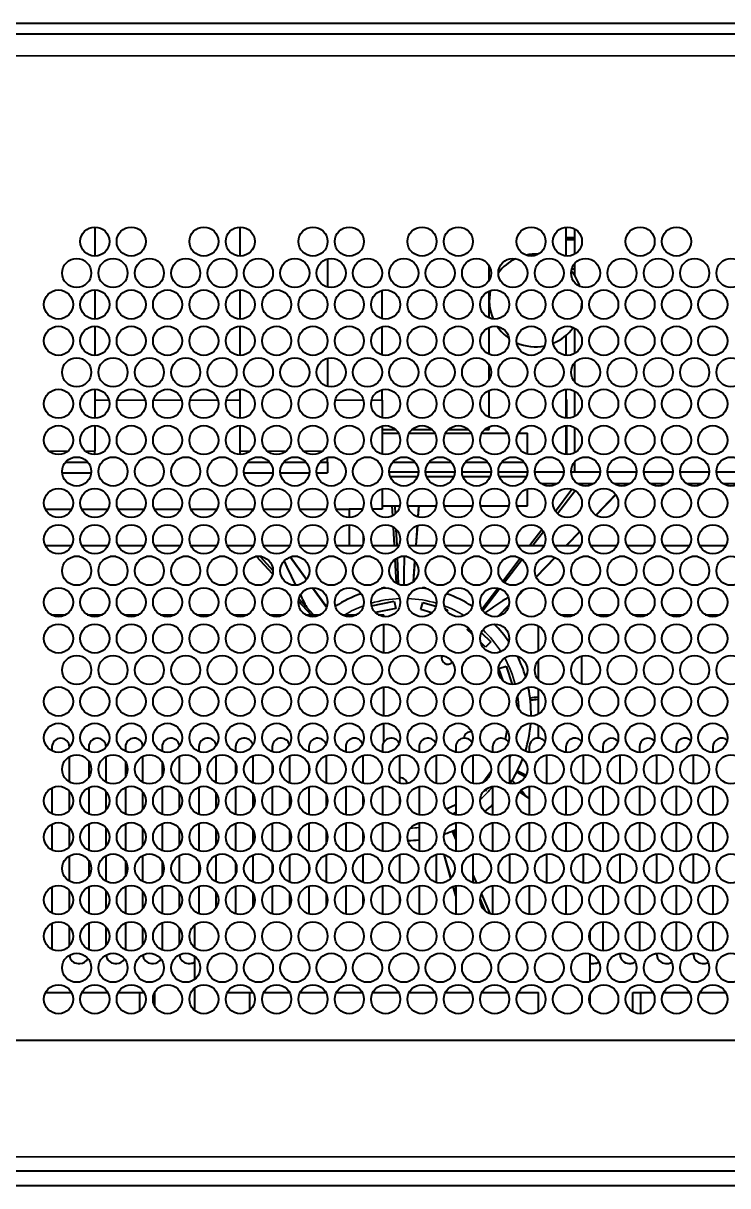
# Model space of a CAD drawing. Header units: millimetres. Extents: x 0 to 2100, y 0 to 1485.
# Drawn here: x 1730.5 to 1827.4, y 412.4 to 572.4 of the extents above; entities that cross this region are included whole.
import ezdxf

# ---------------------------------------------------------------- set-up
doc = ezdxf.new("R2010")
doc.units = ezdxf.units.MM
doc.header["$LTSCALE"] = 5
doc.layers.add('가시적인 것(ISO)', color=3, linetype='Continuous', lineweight=40)
doc.layers.add('가시적인 좁은 것(ISO)', color=3, linetype='Continuous', lineweight=35)

msp = doc.modelspace()

# ---------------------------------------------------------------- linework, layer by layer
at = {"layer": '가시적인 것(ISO)'}
for p, q in [((1520.562, 572.396), (1905.062, 572.396)), ((1905.062, 570.896), (1520.562, 570.896)), ((1740.312, 544.346), (1740.312, 540.346)), ((1760.312, 540.346), (1760.312, 544.346)), ((1805.153, 540.352), (1805.153, 544.339)), ((1806.332, 540.625), (1806.332, 544.066)), ((1805.153, 542.896), (1806.332, 542.896)), ((1806.332, 542.596), (1805.153, 542.596)), ((1772.312, 542.363), (1772.312, 542.329)), ((1772.312, 539.952), (1772.312, 536.079)), ((1806.332, 537.642), (1806.332, 539.361)), ((1794.562, 537.048), (1794.562, 538.984)), ((1805.898, 538.596), (1806.332, 538.596)), ((1740.312, 535.686), (1740.312, 531.686)), ((1760.312, 531.686), (1760.312, 535.686)), ((1779.812, 531.749), (1779.812, 535.622)), ((1794.562, 534.246), (1794.562, 535.54)), ((1772.312, 533.703), (1772.312, 533.669)), ((1794.562, 531.832), (1794.562, 534.246)), ((1740.312, 530.686), (1740.312, 526.686)), ((1760.312, 526.686), (1760.312, 530.686)), ((1779.812, 526.749), (1779.812, 530.622)), ((1794.562, 526.832), (1794.562, 530.54)), ((1806.332, 526.965), (1806.332, 530.406)), ((1772.312, 528.703), (1772.312, 528.669)), ((1805.153, 526.692), (1805.153, 529.463)), ((1772.312, 526.292), (1772.312, 522.419)), ((1794.562, 523.388), (1794.562, 525.324)), ((1806.332, 523.011), (1806.332, 525.701)), ((1740.312, 522.026), (1740.312, 518.026)), ((1760.312, 518.026), (1760.312, 522.026)), ((1779.812, 520.496), (1779.812, 521.962)), ((1794.562, 518.172), (1794.562, 521.88)), ((1805.153, 518.032), (1805.153, 522.019)), ((1806.332, 518.305), (1806.332, 521.746)), ((1772.312, 520.043), (1772.312, 520.009)), ((1779.812, 520.496), (1779.812, 518.089)), ((1805.153, 520.596), (1805.247, 520.596)), ((1805.247, 518.027), (1805.247, 520.596)), ((1740.312, 517.026), (1740.312, 513.496)), ((1760.312, 513.496), (1760.312, 517.026)), ((1779.812, 516.962), (1779.812, 513.089)), ((1794.562, 516.496), (1794.562, 516.88)), ((1805.153, 513.032), (1805.153, 517.019)), ((1805.247, 513.027), (1805.247, 517.025)), ((1779.812, 516.496), (1781.668, 516.496)), ((1779.812, 515.996), (1782.061, 515.996)), ((1783.563, 515.996), (1787.061, 515.996)), ((1783.956, 516.496), (1786.668, 516.496)), ((1788.563, 515.996), (1792.061, 515.996)), ((1788.956, 516.496), (1791.668, 516.496)), ((1793.563, 515.996), (1797.061, 515.996)), ((1793.956, 516.496), (1794.562, 516.496)), ((1798.563, 515.996), (1799.812, 515.996)), ((1799.812, 513.089), (1799.812, 515.996)), ((1806.332, 513.305), (1806.332, 516.746)), ((1772.312, 515.043), (1772.312, 515.009)), ((1740.312, 513.026), (1740.312, 513.496)), ((1760.312, 513.026), (1760.312, 513.496)), ((1772.312, 511.996), (1772.312, 512.632)), ((1806.332, 510.606), (1806.332, 512.041)), ((1735.822, 510.496), (1739.802, 510.496)), ((1736.293, 511.996), (1739.332, 511.996)), ((1760.822, 510.496), (1764.802, 510.496)), ((1761.292, 511.996), (1764.332, 511.996)), ((1765.822, 510.496), (1769.802, 510.496)), ((1766.293, 511.996), (1769.332, 511.996)), ((1770.822, 510.496), (1772.312, 510.496)), ((1771.292, 511.996), (1772.312, 511.996)), ((1772.312, 511.996), (1772.312, 510.496)), ((1784.81, 510.596), (1780.815, 510.596)), ((1781.293, 511.996), (1784.332, 511.996)), ((1789.81, 510.596), (1785.815, 510.596)), ((1786.292, 511.996), (1789.332, 511.996)), ((1791.275, 510.606), (1790.814, 510.606)), ((1794.81, 510.596), (1790.815, 510.596)), ((1791.275, 510.596), (1791.275, 510.606)), ((1791.292, 511.996), (1794.332, 511.996)), ((1791.464, 510.596), (1791.464, 510.606)), ((1792.395, 510.596), (1792.395, 510.606)), ((1792.708, 510.596), (1792.708, 510.606)), ((1793.233, 510.606), (1793.058, 510.606)), ((1793.058, 510.596), (1793.058, 510.606)), ((1793.233, 510.596), (1793.233, 510.606)), ((1793.683, 510.606), (1793.233, 510.606)), ((1793.683, 510.596), (1793.683, 510.606)), ((1793.709, 510.596), (1793.709, 510.606)), ((1794.81, 510.606), (1794.622, 510.606)), ((1794.622, 510.596), (1794.622, 510.606)), ((1799.81, 510.596), (1795.815, 510.596)), ((1796.278, 510.596), (1796.278, 510.606)), ((1796.307, 510.606), (1796.278, 510.606)), ((1796.293, 511.996), (1799.332, 511.996)), ((1796.668, 510.606), (1796.469, 510.606)), ((1796.469, 510.596), (1796.469, 510.606)), ((1796.849, 510.606), (1796.668, 510.606)), ((1796.668, 510.596), (1796.668, 510.606)), ((1796.849, 510.596), (1796.849, 510.606)), ((1797.393, 510.596), (1797.393, 510.606)), ((1797.864, 510.606), (1797.665, 510.606)), ((1797.665, 510.596), (1797.665, 510.606)), ((1797.864, 510.596), (1797.864, 510.606)), ((1798.121, 510.596), (1798.121, 510.606)), ((1799.052, 510.596), (1799.052, 510.606)), ((1799.364, 510.606), (1799.052, 510.606)), ((1799.364, 510.596), (1799.364, 510.606)), ((1799.81, 510.606), (1799.715, 510.606)), ((1799.715, 510.596), (1799.715, 510.606)), ((1801.722, 510.606), (1800.814, 510.606)), ((1804.81, 510.596), (1800.815, 510.596)), ((1801.722, 510.596), (1801.722, 510.606)), ((1801.782, 510.596), (1801.782, 510.606)), ((1802.729, 510.596), (1802.729, 510.606)), ((1803.144, 510.606), (1802.955, 510.606)), ((1802.955, 510.596), (1802.955, 510.606)), ((1803.378, 510.606), (1803.144, 510.606)), ((1803.144, 510.596), (1803.144, 510.606)), ((1803.887, 510.606), (1803.378, 510.606)), ((1803.378, 510.596), (1803.378, 510.606)), ((1804.136, 510.606), (1803.887, 510.606)), ((1803.887, 510.596), (1803.887, 510.606)), ((1804.136, 510.596), (1804.136, 510.606)), ((1804.544, 510.606), (1804.165, 510.606)), ((1804.165, 510.596), (1804.165, 510.606)), ((1804.739, 510.606), (1804.544, 510.606)), ((1804.544, 510.596), (1804.544, 510.606)), ((1804.81, 510.606), (1804.739, 510.606)), ((1804.739, 510.596), (1804.739, 510.606)), ((1806.1, 510.606), (1805.814, 510.606)), ((1809.81, 510.596), (1805.815, 510.596)), ((1806.349, 510.606), (1806.1, 510.606)), ((1806.1, 510.596), (1806.1, 510.606)), ((1806.507, 510.606), (1806.349, 510.606)), ((1806.349, 510.596), (1806.349, 510.606)), ((1806.696, 510.606), (1806.507, 510.606)), ((1806.507, 510.596), (1806.507, 510.606)), ((1807.063, 510.606), (1806.696, 510.606)), ((1806.696, 510.596), (1806.696, 510.606)), ((1807.598, 510.596), (1807.598, 510.606)), ((1808.724, 510.606), (1807.831, 510.606)), ((1807.831, 510.596), (1807.831, 510.606)), ((1808.724, 510.596), (1808.724, 510.606)), ((1808.878, 510.596), (1808.878, 510.606)), ((1809.809, 510.596), (1809.809, 510.606)), ((1810.909, 510.606), (1810.814, 510.606)), ((1814.81, 510.596), (1810.815, 510.596)), ((1811.024, 510.606), (1810.909, 510.606)), ((1810.909, 510.596), (1810.909, 510.606)), ((1811.219, 510.606), (1811.024, 510.606)), ((1811.024, 510.596), (1811.024, 510.606)), ((1811.231, 510.606), (1811.219, 510.606)), ((1811.219, 510.596), (1811.219, 510.606)), ((1811.231, 510.596), (1811.231, 510.606)), ((1811.757, 510.606), (1811.581, 510.606)), ((1811.581, 510.596), (1811.581, 510.606)), ((1811.757, 510.596), (1811.757, 510.606)), ((1811.765, 510.606), (1811.757, 510.606)), ((1812.207, 510.606), (1811.765, 510.606)), ((1811.765, 510.596), (1811.765, 510.606)), ((1812.207, 510.596), (1812.207, 510.606)), ((1812.233, 510.596), (1812.233, 510.606)), ((1813.281, 510.606), (1813.145, 510.606)), ((1813.145, 510.596), (1813.145, 510.606)), ((1813.281, 510.596), (1813.281, 510.606)), ((1814.238, 510.606), (1813.293, 510.606)), ((1813.293, 510.596), (1813.293, 510.606)), ((1813.293, 510.596), (1813.293, 510.606)), ((1814.544, 510.606), (1814.238, 510.606)), ((1814.238, 510.596), (1814.238, 510.606)), ((1814.738, 510.606), (1814.544, 510.606)), ((1814.544, 510.596), (1814.544, 510.606)), ((1814.738, 510.596), (1814.738, 510.606)), ((1819.81, 510.596), (1815.815, 510.596)), ((1816.146, 510.596), (1816.146, 510.606)), ((1816.39, 510.596), (1816.39, 510.606)), ((1817.514, 510.596), (1817.514, 510.606)), ((1818.192, 510.606), (1817.722, 510.606)), ((1817.722, 510.596), (1817.722, 510.606)), ((1818.381, 510.606), (1818.192, 510.606)), ((1818.192, 510.596), (1818.192, 510.606)), ((1818.854, 510.606), (1818.381, 510.606)), ((1818.381, 510.596), (1818.381, 510.606)), ((1818.854, 510.596), (1818.854, 510.606)), ((1819.81, 510.606), (1818.864, 510.606)), ((1818.864, 510.596), (1818.864, 510.606)), ((1824.81, 510.596), (1820.815, 510.596)), ((1821.366, 510.596), (1821.366, 510.606)), ((1821.644, 510.606), (1821.444, 510.606)), ((1821.444, 510.596), (1821.444, 510.606)), ((1821.801, 510.606), (1821.644, 510.606)), ((1821.644, 510.596), (1821.644, 510.606)), ((1822.4, 510.606), (1821.801, 510.606)), ((1821.801, 510.596), (1821.801, 510.606)), ((1822.565, 510.606), (1822.4, 510.606)), ((1822.4, 510.596), (1822.4, 510.606)), ((1822.781, 510.606), (1822.565, 510.606)), ((1822.565, 510.596), (1822.565, 510.606)), ((1822.781, 510.596), (1822.781, 510.606)), ((1823.121, 510.606), (1822.931, 510.606)), ((1822.931, 510.596), (1822.931, 510.606)), ((1823.488, 510.606), (1823.121, 510.606)), ((1823.121, 510.596), (1823.121, 510.606)), ((1824.022, 510.596), (1824.022, 510.606)), ((1824.308, 510.606), (1824.107, 510.606)), ((1824.107, 510.596), (1824.107, 510.606)), ((1824.465, 510.606), (1824.308, 510.606)), ((1824.308, 510.596), (1824.308, 510.606)), ((1824.81, 510.606), (1824.465, 510.606)), ((1824.465, 510.596), (1824.465, 510.606)), ((1829.81, 510.596), (1825.815, 510.596)), ((1826.804, 510.596), (1826.804, 510.606)), ((1827.259, 510.606), (1827.069, 510.606)), ((1827.069, 510.596), (1827.069, 510.606)), ((1827.259, 510.596), (1827.259, 510.606)), ((1780.939, 509.996), (1784.686, 509.996)), ((1785.939, 509.996), (1789.686, 509.996)), ((1790.939, 509.996), (1794.686, 509.996)), ((1795.939, 509.996), (1799.686, 509.996)), ((1803.866, 508.996), (1801.759, 508.996)), ((1808.866, 508.996), (1806.759, 508.996)), ((1807.11, 508.996), (1807.009, 508.864)), ((1813.866, 508.996), (1811.759, 508.996)), ((1813.36, 508.996), (1813.089, 508.715)), ((1813.443, 508.996), (1813.187, 508.731)), ((1818.866, 508.996), (1816.759, 508.996)), ((1823.866, 508.996), (1821.759, 508.996)), ((1828.866, 508.996), (1826.759, 508.996)), ((1779.812, 508.302), (1779.812, 505.496)), ((1799.812, 505.996), (1799.812, 508.302)), ((1803.652, 505.251), (1805.913, 508.273)), ((1806.386, 508.053), (1803.957, 504.895)), ((1811.941, 507.527), (1809.207, 504.699)), ((1811.974, 507.479), (1809.251, 504.671)), ((1779.812, 505.996), (1782.278, 505.996)), ((1781.291, 504.621), (1781.214, 505.996)), ((1781.592, 505.996), (1781.64, 504.87)), ((1783.347, 505.996), (1787.278, 505.996)), ((1784.827, 505.996), (1784.719, 504.456)), ((1784.866, 505.996), (1784.755, 504.445)), ((1788.347, 505.996), (1792.278, 505.996)), ((1793.347, 505.996), (1797.278, 505.996)), ((1798.347, 505.996), (1799.812, 505.996)), ((1733.511, 505.496), (1737.113, 505.496)), ((1738.511, 505.496), (1742.113, 505.496)), ((1743.511, 505.496), (1747.113, 505.496)), ((1748.511, 505.496), (1752.113, 505.496)), ((1753.511, 505.496), (1757.113, 505.496)), ((1758.511, 505.496), (1762.113, 505.496)), ((1763.511, 505.496), (1767.113, 505.496)), ((1768.511, 505.496), (1772.113, 505.496)), ((1773.511, 505.496), (1775.312, 505.496)), ((1777.113, 505.496), (1775.312, 505.496)), ((1775.312, 505.496), (1775.312, 504.366)), ((1779.812, 505.496), (1778.511, 505.496)), ((1775.312, 503.366), (1775.312, 500.496)), ((1781.521, 500.496), (1781.378, 503.058)), ((1781.73, 502.777), (1781.827, 500.496)), ((1784.634, 503.247), (1784.44, 500.496)), ((1784.67, 503.26), (1784.471, 500.496)), ((1800.094, 500.496), (1801.77, 502.735)), ((1807.009, 502.425), (1805.143, 500.496)), ((1777.262, 500.922), (1777.262, 501.81)), ((1802.03, 502.389), (1800.574, 500.496)), ((1807.034, 502.383), (1805.204, 500.496)), ((1733.511, 500.496), (1737.113, 500.496)), ((1738.511, 500.496), (1742.113, 500.496)), ((1743.511, 500.496), (1747.113, 500.496)), ((1748.511, 500.496), (1752.113, 500.496)), ((1753.511, 500.496), (1757.113, 500.496)), ((1758.511, 500.496), (1762.113, 500.496)), ((1763.511, 500.496), (1767.113, 500.496)), ((1768.511, 500.496), (1772.113, 500.496)), ((1773.511, 500.496), (1777.113, 500.496)), ((1778.511, 500.496), (1782.113, 500.496)), ((1783.511, 500.496), (1787.113, 500.496)), ((1788.511, 500.496), (1792.113, 500.496)), ((1793.511, 500.496), (1797.113, 500.496)), ((1798.511, 500.496), (1802.113, 500.496)), ((1803.511, 500.496), (1807.113, 500.496)), ((1808.511, 500.496), (1812.113, 500.496)), ((1813.511, 500.496), (1817.113, 500.496)), ((1818.511, 500.496), (1822.113, 500.496)), ((1823.511, 500.496), (1827.113, 500.496)), ((1738.21, 498.996), (1737.414, 498.996)), ((1743.21, 498.996), (1742.414, 498.996)), ((1748.21, 498.996), (1747.414, 498.996)), ((1753.21, 498.996), (1752.414, 498.996)), ((1758.21, 498.996), (1757.414, 498.996)), ((1763.21, 498.996), (1762.414, 498.996)), ((1764.767, 496.613), (1762.529, 498.996)), ((1763.059, 498.996), (1764.812, 497.08)), ((1767.181, 498.934), (1769.421, 495.847)), ((1767.218, 498.945), (1769.44, 495.874)), ((1768.21, 498.996), (1767.414, 498.996)), ((1773.21, 498.996), (1772.414, 498.996)), ((1778.21, 498.996), (1777.414, 498.996)), ((1781.811, 495.304), (1781.625, 498.645)), ((1781.899, 498.815), (1782.053, 495.185)), ((1783.21, 498.996), (1782.414, 498.996)), ((1784.291, 498.382), (1784.087, 495.495)), ((1784.317, 498.353), (1784.114, 495.517)), ((1788.21, 498.996), (1787.414, 498.996)), ((1793.21, 498.996), (1792.414, 498.996)), ((1796.427, 495.594), (1798.805, 498.772)), ((1799.094, 498.571), (1796.658, 495.402)), ((1798.21, 498.996), (1797.414, 498.996)), ((1803.583, 498.881), (1800.994, 496.203)), ((1803.622, 498.864), (1801.01, 496.169)), ((1803.21, 498.996), (1802.414, 498.996)), ((1808.21, 498.996), (1807.414, 498.996)), ((1813.21, 498.996), (1812.414, 498.996)), ((1818.21, 498.996), (1817.414, 498.996)), ((1823.21, 498.996), (1822.414, 498.996)), ((1770.25, 494.705), (1772.194, 492.027)), ((1770.286, 494.705), (1772.204, 492.055)), ((1793.554, 491.753), (1795.729, 494.662)), ((1796.022, 494.575), (1793.688, 491.539)), ((1799.355, 494.462), (1798.527, 493.608)), ((1799.252, 494.401), (1798.582, 493.708)), ((1770.041, 490.996), (1768.316, 492.833)), ((1768.371, 493.187), (1770.375, 490.996)), ((1778.376, 492.206), (1781.484, 492.836)), ((1781.484, 492.836), (1781.687, 491.837)), ((1781.687, 491.837), (1778.915, 491.275)), ((1785.137, 491.693), (1785.422, 492.671)), ((1786.678, 491.244), (1785.137, 491.693)), ((1785.422, 492.671), (1787.232, 492.144)), ((1788.55, 491.761), (1788.812, 491.684)), ((1788.812, 491.684), (1788.747, 491.461)), ((1797.283, 492.365), (1795.72, 490.748)), ((1797.274, 492.315), (1795.764, 490.757)), ((1734.275, 490.996), (1736.35, 490.996)), ((1739.275, 490.996), (1741.35, 490.996)), ((1744.275, 490.996), (1746.349, 490.996)), ((1749.275, 490.996), (1751.35, 490.996)), ((1754.275, 490.996), (1756.35, 490.996)), ((1759.275, 490.996), (1761.349, 490.996)), ((1764.275, 490.996), (1766.35, 490.996)), ((1769.275, 490.996), (1771.35, 490.996)), ((1774.275, 490.996), (1776.349, 490.996)), ((1779.275, 490.996), (1780.062, 490.996)), ((1780.062, 490.721), (1780.062, 490.996)), ((1780.062, 485.721), (1780.062, 489.69)), ((1801.312, 490.996), (1801.35, 490.996)), ((1801.312, 490.974), (1801.312, 490.996)), ((1804.275, 490.996), (1806.349, 490.996)), ((1809.275, 490.996), (1811.35, 490.996)), ((1814.275, 490.996), (1816.35, 490.996)), ((1819.275, 490.996), (1821.349, 490.996)), ((1824.275, 490.996), (1826.35, 490.996)), ((1791.515, 488.975), (1791.689, 489.156)), ((1792.224, 488.291), (1791.515, 488.975)), ((1793.477, 488.5), (1794.765, 487.26)), ((1801.312, 485.974), (1801.312, 489.438)), ((1794.058, 486.526), (1793.384, 487.174)), ((1794.765, 487.26), (1794.058, 486.526)), ((1807.312, 481.439), (1807.312, 485.312)), ((1795.899, 483.604), (1796.866, 483.926)), ((1796.467, 481.896), (1795.899, 483.604)), ((1796.866, 483.926), (1797.713, 481.378)), ((1801.312, 482.053), (1801.312, 484.699)), ((1780.062, 477.061), (1780.062, 481.03)), ((1801.312, 477.314), (1801.312, 480.778)), ((1801.312, 479.33), (1800.217, 479.216)), ((1801.312, 479.305), (1800.22, 479.192)), ((1780.062, 473.458), (1780.062, 476.03)), ((1801.312, 473.995), (1801.312, 475.778)), ((1796.799, 473.843), (1797.006, 475.109)), ((1734.413, 472.796), (1734.413, 472.259)), ((1736.813, 472.723), (1736.813, 472.796)), ((1739.463, 472.796), (1739.463, 472.235)), ((1741.863, 472.782), (1741.863, 472.796)), ((1744.513, 472.796), (1744.513, 472.212)), ((1749.563, 472.796), (1749.563, 472.191)), ((1754.613, 472.796), (1754.613, 472.172)), ((1759.663, 472.796), (1759.663, 472.154)), ((1764.713, 472.796), (1764.713, 472.138)), ((1769.763, 472.796), (1769.763, 472.123)), ((1774.813, 472.796), (1774.813, 472.109)), ((1779.863, 472.796), (1779.863, 472.097)), ((1784.913, 472.796), (1784.913, 472.086)), ((1789.963, 472.796), (1789.963, 472.076)), ((1795.013, 472.796), (1795.013, 472.068)), ((1800.063, 472.796), (1800.063, 472.061)), ((1805.113, 472.796), (1805.113, 472.056)), ((1810.163, 472.796), (1810.163, 472.051)), ((1815.213, 472.796), (1815.213, 472.048)), ((1820.263, 472.796), (1820.263, 472.046)), ((1825.313, 472.796), (1825.313, 472.046)), ((1736.813, 467.983), (1736.813, 471.448)), ((1739.463, 470.846), (1739.463, 468.586)), ((1741.863, 467.955), (1741.863, 471.476)), ((1744.513, 470.769), (1744.513, 468.663)), ((1746.913, 467.929), (1746.913, 471.502)), ((1749.563, 470.683), (1749.563, 468.748)), ((1751.963, 467.905), (1751.963, 471.526)), ((1754.613, 470.587), (1754.613, 468.844)), ((1757.013, 467.882), (1757.013, 471.549)), ((1759.663, 470.475), (1759.663, 468.957)), ((1762.063, 467.861), (1762.063, 471.57)), ((1767.113, 467.842), (1767.113, 471.589)), ((1772.163, 467.824), (1772.163, 471.607)), ((1777.213, 467.808), (1777.213, 471.624)), ((1782.263, 467.793), (1782.263, 471.639)), ((1787.313, 467.779), (1787.313, 471.652)), ((1792.363, 467.767), (1792.363, 471.664)), ((1797.413, 467.756), (1797.413, 471.675)), ((1802.463, 467.746), (1802.463, 471.685)), ((1807.513, 467.738), (1807.513, 471.693)), ((1812.563, 467.731), (1812.563, 471.7)), ((1817.613, 467.726), (1817.613, 471.706)), ((1822.663, 467.721), (1822.663, 471.71)), ((1764.713, 470.338), (1764.713, 469.093)), ((1769.763, 470.159), (1769.763, 469.272)), ((1793.663, 467.906), (1794.786, 469.396)), ((1799.521, 468.676), (1798.327, 469.299)), ((1798.432, 469.505), (1799.637, 468.896)), ((1744.513, 467.219), (1744.513, 463.552)), ((1749.563, 467.24), (1749.563, 463.531)), ((1754.613, 467.259), (1754.613, 463.512)), ((1759.663, 467.277), (1759.663, 463.494)), ((1764.713, 467.294), (1764.713, 463.478)), ((1769.763, 467.309), (1769.763, 463.463)), ((1774.813, 467.322), (1774.813, 463.449)), ((1779.863, 467.334), (1779.863, 463.437)), ((1784.913, 467.345), (1784.913, 463.426)), ((1789.963, 467.355), (1789.963, 463.416)), ((1795.013, 467.363), (1795.013, 463.408)), ((1800.063, 467.37), (1800.063, 463.401)), ((1805.113, 467.376), (1805.113, 463.396)), ((1810.163, 467.38), (1810.163, 463.391)), ((1815.213, 467.383), (1815.213, 463.388)), ((1820.263, 467.385), (1820.263, 463.386)), ((1825.313, 467.386), (1825.313, 463.386)), ((1734.413, 467.172), (1734.413, 463.599)), ((1736.813, 464.063), (1736.813, 466.708)), ((1739.463, 467.196), (1739.463, 463.575)), ((1741.863, 464.122), (1741.863, 466.649)), ((1746.913, 464.186), (1746.913, 466.585)), ((1751.963, 464.256), (1751.963, 466.515)), ((1757.013, 464.333), (1757.013, 466.439)), ((1762.063, 464.418), (1762.063, 466.353)), ((1767.113, 464.515), (1767.113, 466.257)), ((1772.163, 464.626), (1772.163, 466.145)), ((1777.213, 464.763), (1777.213, 466.009)), ((1782.263, 464.943), (1782.263, 465.829)), ((1794.045, 466.719), (1793.915, 466.817)), ((1794.369, 467.149), (1794.045, 466.719)), ((1800.063, 465.713), (1798.733, 466.613)), ((1800.063, 465.747), (1798.749, 466.634)), ((1788.661, 464.258), (1789.963, 464.873)), ((1789.963, 463.746), (1789.534, 463.543)), ((1734.413, 462.172), (1734.413, 458.599)), ((1736.813, 459.063), (1736.813, 461.708)), ((1739.463, 462.196), (1739.463, 458.575)), ((1741.863, 459.122), (1741.863, 461.649)), ((1744.513, 462.219), (1744.513, 458.552)), ((1746.913, 459.186), (1746.913, 461.585)), ((1749.563, 462.24), (1749.563, 458.531)), ((1751.963, 459.256), (1751.963, 461.515)), ((1754.613, 462.259), (1754.613, 458.512)), ((1757.013, 459.333), (1757.013, 461.439)), ((1759.663, 462.277), (1759.663, 458.494)), ((1762.063, 459.418), (1762.063, 461.353)), ((1764.713, 462.294), (1764.713, 458.478)), ((1767.113, 459.515), (1767.113, 461.257)), ((1769.763, 462.309), (1769.763, 458.463)), ((1772.163, 459.626), (1772.163, 461.145)), ((1774.813, 462.322), (1774.813, 458.449)), ((1777.213, 459.763), (1777.213, 461.009)), ((1779.863, 462.334), (1779.863, 458.437)), ((1782.263, 459.943), (1782.263, 460.829)), ((1784.913, 462.345), (1784.913, 458.426)), ((1789.963, 460.084), (1789.493, 461.221)), ((1789.706, 461.311), (1789.963, 460.712)), ((1789.963, 462.355), (1789.963, 458.416)), ((1795.013, 462.363), (1795.013, 458.408)), ((1800.063, 462.37), (1800.063, 458.401)), ((1805.113, 462.376), (1805.113, 458.396)), ((1810.163, 462.38), (1810.163, 458.391)), ((1815.213, 462.383), (1815.213, 458.388)), ((1820.263, 462.385), (1820.263, 458.386)), ((1825.313, 462.386), (1825.313, 458.386)), ((1736.813, 454.323), (1736.813, 457.788)), ((1741.863, 454.295), (1741.863, 457.816)), ((1746.913, 454.269), (1746.913, 457.842)), ((1751.963, 454.245), (1751.963, 457.866)), ((1757.013, 454.222), (1757.013, 457.889)), ((1762.063, 454.201), (1762.063, 457.91)), ((1767.113, 454.182), (1767.113, 457.929)), ((1772.163, 454.164), (1772.163, 457.947)), ((1777.213, 454.148), (1777.213, 457.964)), ((1782.263, 454.133), (1782.263, 457.979)), ((1787.313, 454.119), (1787.313, 457.992)), ((1789.276, 454.693), (1788.339, 457.985)), ((1789.301, 454.72), (1788.37, 457.976)), ((1792.363, 454.107), (1792.363, 458.004)), ((1797.413, 454.096), (1797.413, 458.015)), ((1802.463, 454.086), (1802.463, 458.025)), ((1807.513, 454.078), (1807.513, 458.033)), ((1812.563, 454.071), (1812.563, 458.04)), ((1817.613, 454.066), (1817.613, 458.046)), ((1822.663, 454.061), (1822.663, 458.05)), ((1739.463, 457.186), (1739.463, 454.926)), ((1744.513, 457.109), (1744.513, 455.003)), ((1749.563, 457.023), (1749.563, 455.088)), ((1754.613, 456.927), (1754.613, 455.184)), ((1759.663, 456.815), (1759.663, 455.297)), ((1764.713, 456.678), (1764.713, 455.433)), ((1769.763, 456.499), (1769.763, 455.612)), ((1792.363, 455.112), (1792.815, 454.056)), ((1734.413, 453.512), (1734.413, 449.939)), ((1736.813, 450.403), (1736.813, 453.048)), ((1739.463, 453.536), (1739.463, 449.915)), ((1741.863, 450.462), (1741.863, 452.989)), ((1744.513, 453.559), (1744.513, 449.892)), ((1746.913, 450.526), (1746.913, 452.925)), ((1749.563, 453.58), (1749.563, 449.871)), ((1751.963, 450.596), (1751.963, 452.855)), ((1754.613, 453.599), (1754.613, 449.852)), ((1759.663, 453.617), (1759.663, 449.834)), ((1764.713, 453.634), (1764.713, 449.818)), ((1769.763, 453.649), (1769.763, 449.803)), ((1774.813, 453.662), (1774.813, 449.789)), ((1779.863, 453.674), (1779.863, 449.777)), ((1784.913, 453.685), (1784.913, 449.766)), ((1789.963, 452.281), (1789.59, 453.591)), ((1789.963, 452.409), (1789.621, 453.602)), ((1789.963, 453.695), (1789.963, 449.756)), ((1792.438, 454.091), (1792.363, 454.273)), ((1795.013, 453.703), (1795.013, 449.748)), ((1800.063, 453.71), (1800.063, 449.741)), ((1805.113, 453.716), (1805.113, 449.736)), ((1810.163, 453.72), (1810.163, 449.731)), ((1815.213, 453.723), (1815.213, 449.728)), ((1820.263, 453.725), (1820.263, 449.726)), ((1825.313, 453.726), (1825.313, 449.726)), ((1757.013, 450.673), (1757.013, 452.779)), ((1762.063, 450.758), (1762.063, 452.693)), ((1767.113, 450.855), (1767.113, 452.597)), ((1772.163, 450.966), (1772.163, 452.485)), ((1777.213, 451.103), (1777.213, 452.349)), ((1782.263, 451.283), (1782.263, 452.169)), ((1794.059, 450.167), (1793.324, 451.945)), ((1793.475, 452.516), (1794.618, 449.85)), ((1734.413, 448.512), (1734.413, 444.939)), ((1736.813, 445.403), (1736.813, 448.048)), ((1739.463, 448.536), (1739.463, 444.915)), ((1744.513, 448.559), (1744.513, 444.892)), ((1749.563, 448.58), (1749.563, 444.871)), ((1754.072, 445.157), (1754.072, 448.294)), ((1810.163, 448.72), (1810.163, 444.731)), ((1815.213, 448.723), (1815.213, 444.728)), ((1820.263, 448.725), (1820.263, 444.726)), ((1825.313, 448.726), (1825.313, 444.726)), ((1741.863, 445.462), (1741.863, 447.989)), ((1746.913, 445.526), (1746.913, 447.925)), ((1751.963, 445.596), (1751.963, 447.855)), ((1808.425, 446.065), (1808.425, 447.386)), ((1751.963, 444.196), (1751.963, 444.206)), ((1754.072, 440.842), (1754.072, 443.95)), ((1808.425, 440.492), (1808.425, 444.3)), ((1812.563, 444.196), (1812.563, 444.38)), ((1817.613, 444.196), (1817.613, 444.386)), ((1822.663, 444.196), (1822.663, 444.39)), ((1738.013, 442.996), (1738.263, 442.996)), ((1743.063, 442.996), (1743.313, 442.996)), ((1748.113, 442.996), (1748.363, 442.996)), ((1753.163, 442.996), (1753.413, 442.996)), ((1808.713, 442.996), (1808.963, 442.996)), ((1813.763, 442.996), (1814.013, 442.996)), ((1818.813, 442.996), (1819.063, 442.996)), ((1823.863, 442.996), (1824.113, 442.996)), ((1733.542, 438.996), (1737.083, 438.996)), ((1738.542, 438.996), (1742.083, 438.996)), ((1743.542, 438.996), (1746.497, 438.996)), ((1746.497, 438.996), (1747.083, 438.996)), ((1746.497, 436.454), (1746.497, 438.996)), ((1748.542, 438.996), (1748.562, 438.996)), ((1748.562, 437.098), (1748.562, 438.996)), ((1754.072, 436.497), (1754.072, 439.634)), ((1758.542, 438.996), (1761.628, 438.996)), ((1761.628, 436.559), (1761.628, 438.996)), ((1761.628, 438.996), (1762.083, 438.996)), ((1763.542, 438.996), (1767.083, 438.996)), ((1768.542, 438.996), (1772.083, 438.996)), ((1773.542, 438.996), (1777.083, 438.996)), ((1778.542, 438.996), (1782.083, 438.996)), ((1783.542, 438.996), (1787.083, 438.996)), ((1788.542, 438.996), (1792.083, 438.996)), ((1793.542, 438.996), (1797.083, 438.996)), ((1798.542, 438.996), (1801.344, 438.996)), ((1801.344, 436.352), (1801.344, 438.996)), ((1808.425, 437.405), (1808.425, 438.726)), ((1814.313, 438.996), (1815.413, 438.996)), ((1814.313, 436.333), (1814.313, 438.996)), ((1815.413, 438.996), (1817.083, 438.996)), ((1815.413, 436.068), (1815.413, 438.996)), ((1818.542, 438.996), (1822.083, 438.996)), ((1823.542, 438.996), (1827.083, 438.996)), ((1902.312, 432.396), (1523.312, 432.396)), ((1902.312, 414.396), (1523.312, 414.396)), ((1902.312, 412.396), (1523.312, 412.396))]:
    msp.add_line(p, q, dxfattribs=at)
for centre in [(1740.312, 542.346), (1745.312, 542.346), (1755.312, 542.346), (1760.312, 542.346), (1770.312, 542.346), (1775.312, 542.346), (1785.312, 542.346), (1790.312, 542.346), (1800.312, 542.346), (1805.312, 542.346), (1815.312, 542.346), (1820.312, 542.346), (1737.812, 538.016), (1742.812, 538.016), (1747.812, 538.016), (1752.812, 538.016), (1757.812, 538.016), (1762.812, 538.016), (1767.812, 538.016), (1772.812, 538.016), (1777.812, 538.016), (1782.812, 538.016), (1787.812, 538.016), (1792.812, 538.016), (1797.812, 538.016), (1802.812, 538.016), (1807.812, 538.016), (1812.812, 538.016), (1817.812, 538.016), (1822.812, 538.016), (1827.812, 538.016), (1735.312, 533.686), (1740.312, 533.686), (1745.312, 533.686), (1750.312, 533.686), (1755.312, 533.686), (1760.312, 533.686), (1765.312, 533.686), (1770.312, 533.686), (1775.312, 533.686), (1780.312, 533.686), (1785.312, 533.686), (1790.312, 533.686), (1795.312, 533.686), (1800.312, 533.686), (1805.312, 533.686), (1810.312, 533.686), (1815.312, 533.686), (1820.312, 533.686), (1825.312, 533.686), (1735.312, 528.686), (1740.312, 528.686), (1745.312, 528.686), (1750.312, 528.686), (1755.312, 528.686), (1760.312, 528.686), (1765.312, 528.686), (1770.312, 528.686), (1775.312, 528.686), (1780.312, 528.686), (1785.312, 528.686), (1790.312, 528.686), (1795.312, 528.686), (1800.312, 528.686), (1805.312, 528.686), (1810.312, 528.686), (1815.312, 528.686), (1820.312, 528.686), (1825.312, 528.686), (1737.812, 524.356), (1742.812, 524.356), (1747.812, 524.356), (1752.812, 524.356), (1757.812, 524.356), (1762.812, 524.356), (1767.812, 524.356), (1772.812, 524.356), (1777.812, 524.356), (1782.812, 524.356), (1787.812, 524.356), (1792.812, 524.356), (1797.812, 524.356), (1802.812, 524.356), (1807.812, 524.356), (1812.812, 524.356), (1817.812, 524.356), (1822.812, 524.356), (1827.812, 524.356), (1735.312, 520.026), (1740.312, 520.026), (1745.312, 520.026), (1750.312, 520.026), (1755.312, 520.026), (1760.312, 520.026), (1765.312, 520.026), (1770.312, 520.026), (1775.312, 520.026), (1780.312, 520.026), (1785.312, 520.026), (1790.312, 520.026), (1795.312, 520.026), (1800.312, 520.026), (1805.312, 520.026), (1810.312, 520.026), (1815.312, 520.026), (1820.312, 520.026), (1825.312, 520.026), (1735.312, 515.026), (1740.312, 515.026), (1745.312, 515.026), (1750.312, 515.026), (1755.312, 515.026), (1760.312, 515.026), (1765.312, 515.026), (1770.312, 515.026), (1775.312, 515.026), (1780.312, 515.026), (1785.312, 515.026), (1790.312, 515.026), (1795.312, 515.026), (1800.312, 515.026), (1805.312, 515.026), (1810.312, 515.026), (1815.312, 515.026), (1820.312, 515.026), (1825.312, 515.026), (1737.812, 510.696), (1742.812, 510.696), (1747.812, 510.696), (1752.812, 510.696), (1757.812, 510.696), (1762.812, 510.696), (1767.812, 510.696), (1772.812, 510.696), (1777.812, 510.696), (1782.812, 510.696), (1787.812, 510.696), (1792.812, 510.696), (1797.812, 510.696), (1802.812, 510.696), (1807.812, 510.696), (1812.812, 510.696), (1817.812, 510.696), (1822.812, 510.696), (1827.812, 510.696), (1735.312, 506.366), (1740.312, 506.366), (1745.312, 506.366), (1750.312, 506.366), (1755.312, 506.366), (1760.312, 506.366), (1765.312, 506.366), (1770.312, 506.366), (1775.312, 506.366), (1780.312, 506.366), (1785.312, 506.366), (1790.312, 506.366), (1795.312, 506.366), (1800.312, 506.366), (1805.312, 506.366), (1810.312, 506.366), (1815.312, 506.366), (1820.312, 506.366), (1825.312, 506.366), (1735.312, 501.366), (1740.312, 501.366), (1745.312, 501.366), (1750.312, 501.366), (1755.312, 501.366), (1760.312, 501.366), (1765.312, 501.366), (1770.312, 501.366), (1775.312, 501.366), (1780.312, 501.366), (1785.312, 501.366), (1790.312, 501.366), (1795.312, 501.366), (1800.312, 501.366), (1805.312, 501.366), (1810.312, 501.366), (1815.312, 501.366), (1820.312, 501.366), (1825.312, 501.366), (1737.812, 497.036), (1742.812, 497.036), (1747.812, 497.036), (1752.812, 497.036), (1757.812, 497.036), (1762.812, 497.036), (1767.812, 497.036), (1772.812, 497.036), (1777.812, 497.036), (1782.812, 497.036), (1787.812, 497.036), (1792.812, 497.036), (1797.812, 497.036), (1802.812, 497.036), (1807.812, 497.036), (1812.812, 497.036), (1817.812, 497.036), (1822.812, 497.036), (1827.812, 497.036), (1735.312, 492.706), (1740.312, 492.706), (1745.312, 492.706), (1750.312, 492.706), (1755.312, 492.706), (1760.312, 492.706), (1765.312, 492.706), (1770.312, 492.706), (1775.312, 492.706), (1780.312, 492.706), (1785.312, 492.706), (1790.312, 492.706), (1795.312, 492.706), (1800.312, 492.706), (1805.312, 492.706), (1810.312, 492.706), (1815.312, 492.706), (1820.312, 492.706), (1825.312, 492.706), (1735.312, 487.706), (1740.312, 487.706), (1745.312, 487.706), (1750.312, 487.706), (1755.312, 487.706), (1760.312, 487.706), (1765.312, 487.706), (1770.312, 487.706), (1775.312, 487.706), (1780.312, 487.706), (1785.312, 487.706), (1790.312, 487.706), (1795.312, 487.706), (1800.312, 487.706), (1805.312, 487.706), (1810.312, 487.706), (1815.312, 487.706), (1820.312, 487.706), (1825.312, 487.706), (1737.812, 483.376), (1742.812, 483.376), (1747.812, 483.376), (1752.812, 483.376), (1757.812, 483.376), (1762.812, 483.376), (1767.812, 483.376), (1772.812, 483.376), (1777.812, 483.376), (1782.812, 483.376), (1787.812, 483.376), (1792.812, 483.376), (1797.812, 483.376), (1802.812, 483.376), (1807.812, 483.376), (1812.812, 483.376), (1817.812, 483.376), (1822.812, 483.376), (1827.812, 483.376), (1735.312, 479.046), (1740.312, 479.046), (1745.312, 479.046), (1750.312, 479.046), (1755.312, 479.046), (1760.312, 479.046), (1765.312, 479.046), (1770.312, 479.046), (1775.312, 479.046), (1780.312, 479.046), (1785.312, 479.046), (1790.312, 479.046), (1795.312, 479.046), (1800.312, 479.046), (1805.312, 479.046), (1810.312, 479.046), (1815.312, 479.046), (1820.312, 479.046), (1825.312, 479.046), (1735.312, 474.046), (1740.312, 474.046), (1745.312, 474.046), (1750.312, 474.046), (1755.312, 474.046), (1760.312, 474.046), (1765.312, 474.046), (1770.312, 474.046), (1775.312, 474.046), (1780.312, 474.046), (1785.312, 474.046), (1790.312, 474.046), (1795.312, 474.046), (1800.312, 474.046), (1805.312, 474.046), (1810.312, 474.046), (1815.312, 474.046), (1820.312, 474.046), (1825.312, 474.046), (1737.812, 469.716), (1742.812, 469.716), (1747.812, 469.716), (1752.812, 469.716), (1757.812, 469.716), (1762.812, 469.716), (1767.812, 469.716), (1772.812, 469.716), (1777.812, 469.716), (1782.812, 469.716), (1787.812, 469.716), (1792.812, 469.716), (1797.812, 469.716), (1802.812, 469.716), (1807.812, 469.716), (1812.812, 469.716), (1817.812, 469.716), (1822.812, 469.716), (1827.812, 469.716), (1735.312, 465.386), (1740.312, 465.386), (1745.312, 465.386), (1750.312, 465.386), (1755.312, 465.386), (1760.312, 465.386), (1765.312, 465.386), (1770.312, 465.386), (1775.312, 465.386), (1780.312, 465.386), (1785.312, 465.386), (1790.312, 465.386), (1795.312, 465.386), (1800.312, 465.386), (1805.312, 465.386), (1810.312, 465.386), (1815.312, 465.386), (1820.312, 465.386), (1825.312, 465.386), (1735.312, 460.386), (1740.312, 460.386), (1745.312, 460.386), (1750.312, 460.386), (1755.312, 460.386), (1760.312, 460.386), (1765.312, 460.386), (1770.312, 460.386), (1775.312, 460.386), (1780.312, 460.386), (1785.312, 460.386), (1790.312, 460.386), (1795.312, 460.386), (1800.312, 460.386), (1805.312, 460.386), (1810.312, 460.386), (1815.312, 460.386), (1820.312, 460.386), (1825.312, 460.386), (1737.812, 456.056), (1742.812, 456.056), (1747.812, 456.056), (1752.812, 456.056), (1757.812, 456.056), (1762.812, 456.056), (1767.812, 456.056), (1772.812, 456.056), (1777.812, 456.056), (1782.812, 456.056), (1787.812, 456.056), (1792.812, 456.056), (1797.812, 456.056), (1802.812, 456.056), (1807.812, 456.056), (1812.812, 456.056), (1817.812, 456.056), (1822.812, 456.056), (1827.812, 456.056), (1735.312, 451.726), (1740.312, 451.726), (1745.312, 451.726), (1750.312, 451.726), (1755.312, 451.726), (1760.312, 451.726), (1765.312, 451.726), (1770.312, 451.726), (1775.312, 451.726), (1780.312, 451.726), (1785.312, 451.726), (1790.312, 451.726), (1795.312, 451.726), (1800.312, 451.726), (1805.312, 451.726), (1810.312, 451.726), (1815.312, 451.726), (1820.312, 451.726), (1825.312, 451.726), (1735.312, 446.726), (1740.312, 446.726), (1745.312, 446.726), (1750.312, 446.726), (1755.312, 446.726), (1760.312, 446.726), (1765.312, 446.726), (1770.312, 446.726), (1775.312, 446.726), (1780.312, 446.726), (1785.312, 446.726), (1790.312, 446.726), (1795.312, 446.726), (1800.312, 446.726), (1805.312, 446.726), (1810.312, 446.726), (1815.312, 446.726), (1820.312, 446.726), (1825.312, 446.726), (1737.812, 442.396), (1742.812, 442.396), (1747.812, 442.396), (1752.812, 442.396), (1757.812, 442.396), (1762.812, 442.396), (1767.812, 442.396), (1772.812, 442.396), (1777.812, 442.396), (1782.812, 442.396), (1787.812, 442.396), (1792.812, 442.396), (1797.812, 442.396), (1802.812, 442.396), (1807.812, 442.396), (1812.812, 442.396), (1817.812, 442.396), (1822.812, 442.396), (1827.812, 442.396), (1735.312, 438.066), (1740.312, 438.066), (1745.312, 438.066), (1750.312, 438.066), (1755.312, 438.066), (1760.312, 438.066), (1765.312, 438.066), (1770.312, 438.066), (1775.312, 438.066), (1780.312, 438.066), (1785.312, 438.066), (1790.312, 438.066), (1795.312, 438.066), (1800.312, 438.066), (1805.312, 438.066), (1810.312, 438.066), (1815.312, 438.066), (1820.312, 438.066), (1825.312, 438.066)]:
    msp.add_circle(centre, 2, dxfattribs=at)
for centre, radius, start, end in [((1800.937, 534.246), 6.375, 115.80665, 143.50222), ((1800.937, 534.246), 6.375, 86.6838, 102.13962), ((1800.937, 534.246), 6.375, 17.69423, 39.78432), ((1800.937, 534.246), 6.375, 167.8123, 203.5586), ((1800.937, 534.246), 6.375, 348.64435, 356.76701), ((1800.937, 534.246), 6.375, 214.29905, 235.03577), ((1800.937, 534.246), 6.375, 292.16124, 324.23415), ((1800.937, 534.246), 6.375, 245.84837, 281.32573), ((1921.634, 570.252), 171.13, 204.83442, 206.0726), ((1953.942, 494.896), 171.13, 178.62715, 179.95313), ((1782.812, 477.396), 17.5, 98.48944, 100.05821), ((1782.812, 477.396), 17.5, 79.94053, 81.51075), ((1921.634, 570.252), 171.13, 206.5712, 207.19795), ((1782.812, 477.396), 17.5, 109.63301, 122.56567), ((1782.812, 477.396), 17.5, 57.43481, 70.36739), ((1891.724, 350.779), 171.13, 123.53671, 124.84038), ((1782.812, 477.396), 17.5, 34.33282, 44.69848), ((1788.85, 485.016), 0.847, 156.1702, 319.20359), ((1782.812, 477.396), 17.5, 16.70985, 26.76081), ((1782.812, 477.396), 17.5, 358.85402, 11.91844), ((1820.812, 309.623), 171.13, 96.54286, 96.92308), ((1782.812, 477.396), 17.5, 342.7528, 355.5734), ((1735.613, 472.796), 1.2, 0, 180), ((1740.663, 472.796), 1.2, 0, 180), ((1745.713, 472.796), 1.2, 2.35369, 180), ((1750.763, 472.796), 1.2, 5.38064, 180), ((1755.813, 472.796), 1.2, 8.4452, 180), ((1760.863, 472.796), 1.2, 11.53632, 180), ((1765.913, 472.796), 1.2, 14.61656, 180), ((1770.963, 472.796), 1.2, 17.70386, 180), ((1776.013, 472.796), 1.2, 20.79008, 180), ((1781.063, 472.796), 1.2, 23.84124, 180), ((1786.113, 472.796), 1.2, 26.87848, 180), ((1791.163, 472.796), 1.2, 29.89677, 180), ((1791.925, 474.008), 0.847, 74.31668, 181.06695), ((1796.213, 472.796), 1.2, 32.86589, 180), ((1801.263, 472.796), 1.2, 35.80926, 180), ((1806.313, 472.796), 1.2, 38.72443, 180), ((1811.363, 472.796), 1.2, 41.58457, 180), ((1816.413, 472.796), 1.2, 44.41431, 180), ((1821.463, 472.796), 1.2, 47.2131, 180), ((1826.513, 472.796), 1.2, 49.95681, 180), ((1782.812, 477.396), 17.5, 326.57183, 339.20374), ((1782.407, 467.682), 0.847, 5.57321, 99.80374), ((1670.246, 354.016), 171.13, 41.64775, 41.85719), ((1670.246, 354.016), 171.13, 40.90123, 41.24058), ((1782.812, 477.396), 17.5, 309.58515, 314.20005), ((1782.812, 477.396), 17.5, 288.46466, 294.11656), ((1782.812, 477.396), 17.5, 271.82983, 276.89342), ((1738.013, 444.196), 1.2, 183.18789, 270), ((1738.263, 444.196), 1.2, 270, 334.52283), ((1743.063, 444.196), 1.2, 181.88454, 270), ((1743.313, 444.196), 1.2, 270, 332.4881), ((1748.113, 444.196), 1.2, 180.65073, 270), ((1748.363, 444.196), 1.2, 270, 330.42408), ((1753.163, 444.196), 1.2, 180, 270), ((1808.963, 444.196), 1.2, 270, 304.40829), ((1813.763, 444.196), 1.2, 180, 270), ((1818.813, 444.196), 1.2, 180, 270), ((1823.863, 444.196), 1.2, 180, 270), ((1753.413, 444.196), 1.2, 270, 303.30125), ((1808.713, 444.196), 1.2, 256.11104, 270), ((1814.013, 444.196), 1.2, 270, 302.19926), ((1819.063, 444.196), 1.2, 270, 299.96688), ((1824.113, 444.196), 1.2, 270, 297.73076)]:
    msp.add_arc(centre, radius, start, end, dxfattribs=at)
for points, knots in [([(1791.464, 510.606), (1791.407, 510.606), (1791.311, 510.606), (1791.275, 510.606)], [2.0592943, 2.0592943, 2.0592943, 3, 3.4247603, 3.4247603, 3.4247603]), ([(1796.278, 510.606), (1796.237, 510.606), (1796.175, 510.606), (1795.969, 510.606), (1795.814, 510.606)], [0, 0, 0, 1, 2, 2.9963327, 2.9963327, 2.9963327]), ([(1798.121, 510.606), (1798.1, 510.606), (1797.983, 510.606), (1797.864, 510.606)], [0.85001459, 0.85001459, 0.85001459, 1, 1.60789544, 1.60789544, 1.60789544]), ([(1816.146, 510.606), (1816.071, 510.606), (1815.958, 510.606), (1815.814, 510.606)], [0, 0, 0, 1, 1.6197596, 1.6197596, 1.6197596]), ([(1821.366, 510.606), (1821.306, 510.606), (1821.012, 510.606), (1820.814, 510.606)], [0, 0, 0, 1, 1.9111955, 1.9111955, 1.9111955]), ([(1826.212, 510.606), (1825.981, 510.606), (1825.825, 510.606), (1825.814, 510.606)], [0, 0, 0, 1, 1.0781322, 1.0781322, 1.0781322])]:
    msp.add_open_spline(points, degree=2, knots=knots, dxfattribs=at)
for points in [[(1791.605, 510.606), (1791.521, 510.606), (1791.464, 510.606)], [(1791.93, 510.606), (1791.723, 510.606), (1791.605, 510.606)], [(1792.395, 510.606), (1792.354, 510.606), (1792.292, 510.606), (1792.086, 510.606), (1791.93, 510.606)], [(1792.484, 510.606), (1792.438, 510.606), (1792.395, 510.606)], [(1792.708, 510.606), (1792.606, 510.606), (1792.484, 510.606)], [(1793.058, 510.606), (1792.995, 510.606), (1792.789, 510.606), (1792.708, 510.606)], [(1793.709, 510.606), (1793.694, 510.606), (1793.683, 510.606)], [(1794.11, 510.606), (1793.944, 510.606), (1793.731, 510.606), (1793.709, 510.606)], [(1794.622, 510.606), (1794.574, 510.606), (1794.503, 510.606), (1794.268, 510.606), (1794.11, 510.606)], [(1796.469, 510.606), (1796.396, 510.606), (1796.307, 510.606)], [(1796.916, 510.606), (1796.863, 510.606), (1796.849, 510.606)], [(1797.393, 510.606), (1797.257, 510.606), (1796.989, 510.606), (1796.916, 510.606)], [(1797.665, 510.606), (1797.508, 510.606), (1797.393, 510.606)], [(1798.262, 510.606), (1798.177, 510.606), (1798.121, 510.606)], [(1798.587, 510.606), (1798.38, 510.606), (1798.262, 510.606)], [(1799.052, 510.606), (1799.011, 510.606), (1798.948, 510.606), (1798.743, 510.606), (1798.587, 510.606)], [(1799.715, 510.606), (1799.652, 510.606), (1799.446, 510.606), (1799.364, 510.606)], [(1802.242, 510.606), (1802.047, 510.606), (1801.799, 510.606), (1801.782, 510.606)], [(1802.616, 510.606), (1802.479, 510.606), (1802.242, 510.606)], [(1802.729, 510.606), (1802.684, 510.606), (1802.616, 510.606)], [(1807.598, 510.606), (1807.505, 510.606), (1807.366, 510.606), (1807.063, 510.606)], [(1807.677, 510.606), (1807.636, 510.606), (1807.598, 510.606)], [(1807.831, 510.606), (1807.76, 510.606), (1807.677, 510.606)], [(1808.793, 510.606), (1808.757, 510.606), (1808.724, 510.606)], [(1808.878, 510.606), (1808.837, 510.606), (1808.793, 510.606)], [(1809.019, 510.606), (1808.934, 510.606), (1808.878, 510.606)], [(1809.344, 510.606), (1809.137, 510.606), (1809.019, 510.606)], [(1809.809, 510.606), (1809.767, 510.606), (1809.705, 510.606), (1809.499, 510.606), (1809.344, 510.606)], [(1809.81, 510.606), (1809.809, 510.606), (1809.809, 510.606)], [(1811.581, 510.606), (1811.518, 510.606), (1811.313, 510.606), (1811.231, 510.606)], [(1812.233, 510.606), (1812.217, 510.606), (1812.207, 510.606)], [(1812.633, 510.606), (1812.467, 510.606), (1812.254, 510.606), (1812.233, 510.606)], [(1813.145, 510.606), (1813.098, 510.606), (1813.027, 510.606), (1812.791, 510.606), (1812.633, 510.606)], [(1813.293, 510.606), (1813.293, 510.606), (1813.293, 510.606)], [(1816.955, 510.606), (1816.754, 510.606), (1816.499, 510.606), (1816.433, 510.606), (1816.39, 510.606)], [(1817.514, 510.606), (1817.475, 510.606), (1817.417, 510.606), (1817.162, 510.606), (1816.955, 510.606)], [(1824.022, 510.606), (1823.93, 510.606), (1823.79, 510.606), (1823.488, 510.606)], [(1826.804, 510.606), (1826.744, 510.606), (1826.436, 510.606), (1826.212, 510.606)]]:
    msp.add_open_spline(points, degree=2, dxfattribs=at)
at = {"layer": '가시적인 좁은 것(ISO)'}
for p, q in [((1903.312, 567.896), (1522.312, 567.896)), ((1742.256, 520.496), (1740.312, 520.496)), ((1747.256, 520.496), (1743.368, 520.496)), ((1752.256, 520.496), (1748.368, 520.496)), ((1757.256, 520.496), (1753.368, 520.496)), ((1760.312, 520.496), (1758.368, 520.496)), ((1777.256, 520.496), (1773.368, 520.496)), ((1779.812, 520.496), (1778.368, 520.496)), ((1734.024, 513.496), (1736.6, 513.496)), ((1739.024, 513.496), (1740.312, 513.496)), ((1760.312, 513.496), (1761.6, 513.496)), ((1764.024, 513.496), (1766.6, 513.496)), ((1769.024, 513.496), (1771.6, 513.496)), ((1791.605, 510.596), (1791.605, 510.606)), ((1791.93, 510.596), (1791.93, 510.606)), ((1792.484, 510.596), (1792.484, 510.606)), ((1794.11, 510.596), (1794.11, 510.606)), ((1796.307, 510.596), (1796.307, 510.606)), ((1796.916, 510.596), (1796.916, 510.606)), ((1798.262, 510.596), (1798.262, 510.606)), ((1798.587, 510.596), (1798.587, 510.606)), ((1802.242, 510.596), (1802.242, 510.606)), ((1802.616, 510.596), (1802.616, 510.606)), ((1807.063, 510.596), (1807.063, 510.606)), ((1807.677, 510.596), (1807.677, 510.606)), ((1808.793, 510.596), (1808.793, 510.606)), ((1809.019, 510.596), (1809.019, 510.606)), ((1809.344, 510.596), (1809.344, 510.606)), ((1812.633, 510.596), (1812.633, 510.606)), ((1816.955, 510.596), (1816.955, 510.606)), ((1823.488, 510.596), (1823.488, 510.606)), ((1826.212, 510.596), (1826.212, 510.606)), ((1520.312, 416.396), (1905.312, 416.396))]:
    msp.add_line(p, q, dxfattribs=at)
for start, end in [(92.05182, 106.49582), (73.50363, 87.94765), (110.55717, 120.8014), (58.35874, 69.44346), (32.48047, 46.55083), (14.65375, 28.81691), (2.02555, 8.7469), (348.31526, 350.01093), (337.23956, 338.92786), (311.57456, 320.40345), (273.26529, 277.62315)]:
    msp.add_arc((1782.812, 477.396), 15.833, start, end, dxfattribs=at)

doc.saveas('drawing.dxf')
